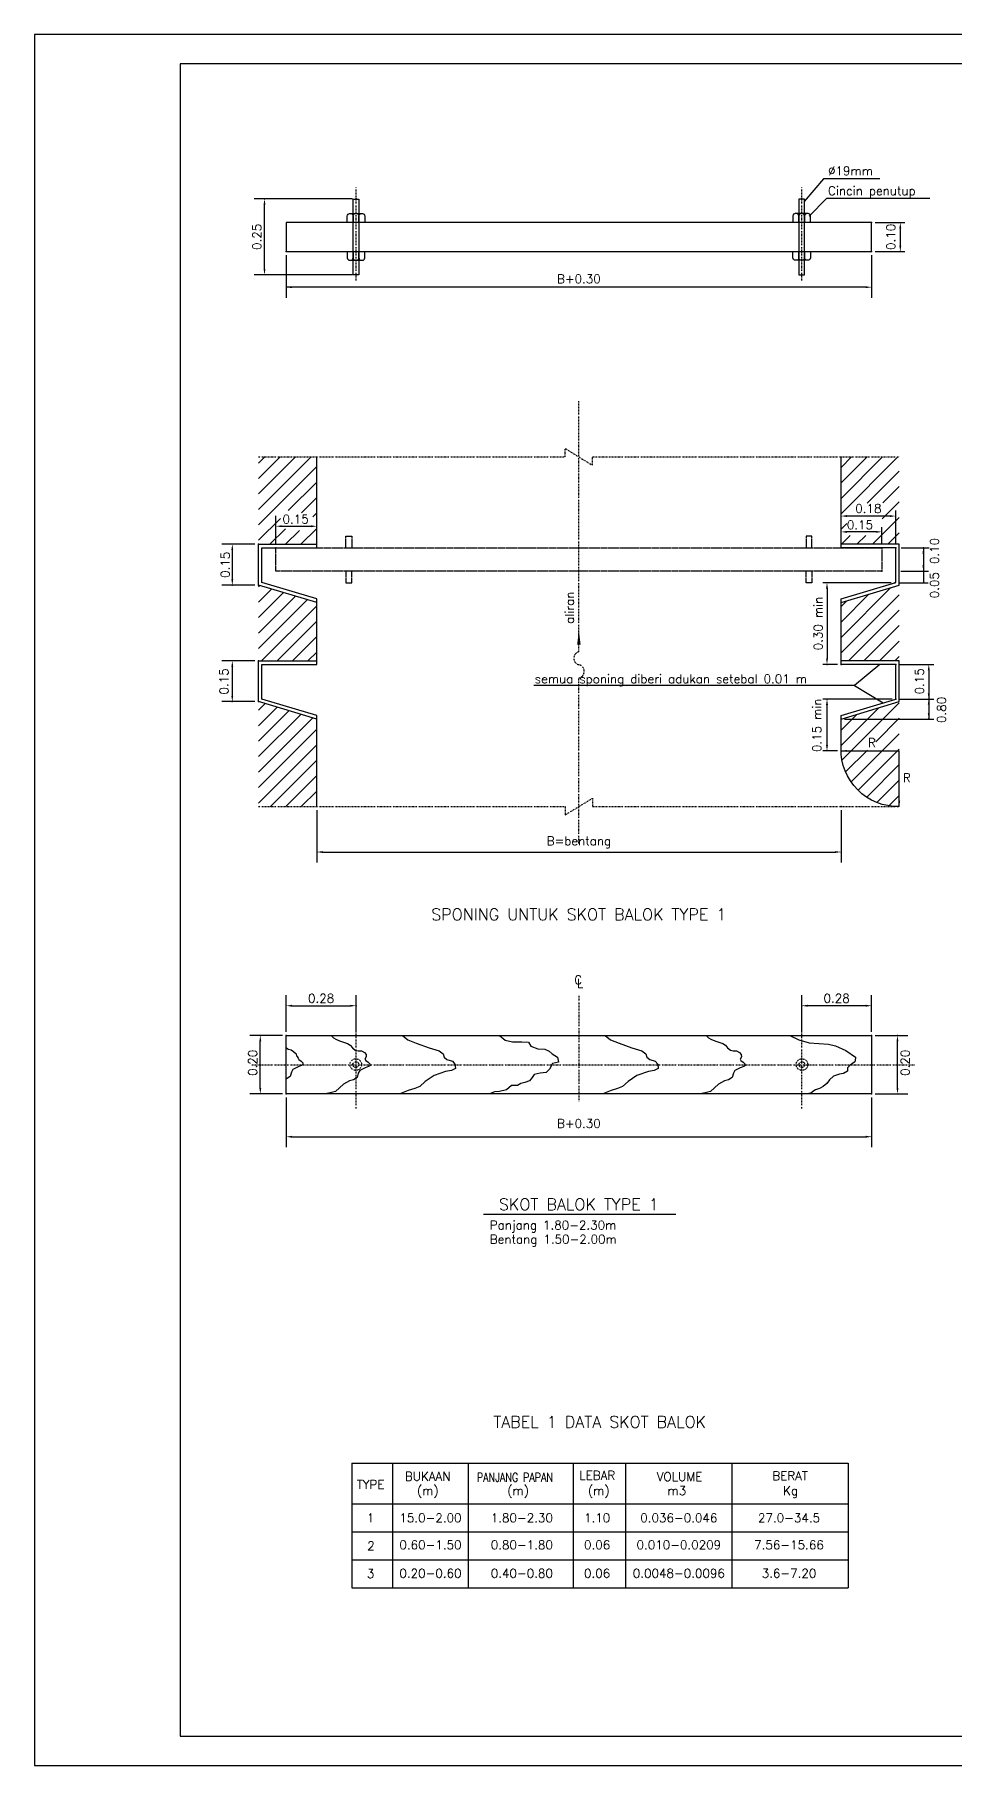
# Model space of a CAD drawing. Header units: metres. Extents: x -50 to 791, y -10 to 584.
# Drawn here: x -50 to 266, y -10 to 584 of the extents above; entities that cross this region are included whole.
import ezdxf
from ezdxf.enums import TextEntityAlignment as Align

# ---------------------------------------------------------------- set-up
doc = ezdxf.new("R2010")
doc.units = ezdxf.units.M
doc.header["$MEASUREMENT"] = 0
doc.linetypes.add('DASHDOT', pattern=[1, 0.5, -0.25, 0, -0.25])
doc.linetypes.add('HIDDEN', pattern=[0.375, 0.25, -0.125])
doc.layers.get('DEFPOINTS').update_dxf_attribs({"linetype": 'CONTINUOUS'})
for name, color, linetype in [('AS', 4, 'DASHDOT'), ('BALOK', 4, 'CONTINUOUS'), ('DIM', 2, 'CONTINUOUS'), ('HATCH', 1, 'CONTINUOUS'), ('KOP', 8, 'CONTINUOUS')]:
    doc.layers.add(name, color=color, linetype=linetype)
doc.styles.add('ROMAND', font='ROMAND.shx', dxfattribs={"height": 2})
doc.styles.add('ROMANS', font='ROMANS.shx', dxfattribs={"height": 1.5})

msp = doc.modelspace()

# ---------------------------------------------------------------- linework, layer by layer
at = {"layer": 'AS'}
for p, q in [((60.37, 499.59), (60.37, 531.68)), ((213.37, 499.59), (213.37, 531.68)), ((136.87, 254.06), (136.87, 217.8)), ((60.37, 215.44), (60.37, 245.53)), ((213.37, 215.44), (213.37, 245.53)), ((24.62, 230.48), (252.23, 230.48))]:
    msp.add_line(p, q, dxfattribs=at)
msp.add_lwpolyline([(136.87, 306.36), (136.87, 363.16, 0.799708), (136.87, 367.75, -0.788633), (136.87, 372.18), (136.87, 458.22)], format="xyb", dxfattribs=at)
for points in [[(26.87, 439.07), (132.14, 439.07), (132.14, 441.96), (136.87, 439.07), (141.6, 436.18), (141.6, 439.07), (246.87, 439.07)], [(26.87, 319.07), (132.14, 319.07), (132.14, 316.18), (136.87, 319.07), (141.6, 321.96), (141.6, 319.07), (246.87, 319.07)]]:
    msp.add_lwpolyline(points, dxfattribs=at)
for centre, radius in [((60.29, 230.52), 2), ((213.45, 230.52), 2), ((60.29, 230.52), 1), ((213.45, 230.52), 1)]:
    msp.add_circle(centre, radius, dxfattribs=at)
at = {"layer": 'AS', "linetype": 'ByBlock'}
msp.add_solid([(137.47, 374.59), (136.27, 374.59), (136.87, 379.55)], dxfattribs=at)
at = {"layer": 'BALOK'}
for points in [[(59.37, 527.56), (61.37, 527.56), (61.37, 501.56), (59.37, 501.56), (59.37, 527.56)], [(214.37, 527.56), (212.37, 527.56), (212.37, 501.56), (214.37, 501.56), (214.37, 527.56)], [(46.87, 319.07), (46.87, 349.07), (26.87, 355.07), (26.87, 369.07), (46.87, 369.07), (46.87, 389.07), (26.87, 395.07), (26.87, 409.07), (46.87, 409.07), (46.87, 439.07)], [(46.87, 389.07), (46.87, 390.32), (28.07, 395.96), (28.07, 407.87), (46.87, 407.87), (46.87, 409.07)], [(226.87, 389.07), (226.87, 390.32), (245.67, 395.96), (245.67, 407.87), (226.87, 407.87), (226.87, 409.07)], [(46.87, 349.07), (46.87, 350.32), (28.07, 355.96), (28.07, 367.87), (46.87, 367.87), (46.87, 369.07)], [(226.87, 349.07), (226.87, 350.32), (245.67, 355.96), (245.67, 367.87), (226.87, 367.87), (226.87, 369.07)], [(36.37, 240.48), (237.37, 240.48), (237.37, 220.48), (36.37, 220.48), (36.37, 240.48)]]:
    msp.add_lwpolyline(points, dxfattribs=at)
msp.add_lwpolyline([(36.37, 519.56), (36.37, 509.56), (237.37, 509.56), (237.37, 519.56)], close=True, dxfattribs=at)
for points in [[(57.37, 519.56), (57.37, 521.76, -0.414214), (58.17, 522.56), (62.57, 522.56, -0.414214), (63.37, 521.76), (63.37, 519.56)], [(57.37, 519.56), (57.37, 521.76, -0.414214), (58.17, 522.56), (58.57, 522.56, -0.414214), (59.37, 521.76), (59.37, 519.56)], [(59.37, 519.56), (59.37, 521.76, -0.414214), (60.17, 522.56), (60.57, 522.56, -0.414214), (61.37, 521.76), (61.37, 519.56)], [(61.37, 519.56), (61.37, 521.76, -0.414214), (62.17, 522.56), (62.57, 522.56, -0.414214), (63.37, 521.76), (63.37, 519.56)], [(216.37, 519.56), (216.37, 521.76, 0.414214), (215.57, 522.56), (211.17, 522.56, 0.414214), (210.37, 521.76), (210.37, 519.56)], [(212.37, 519.56), (212.37, 521.76, 0.414214), (211.57, 522.56), (211.17, 522.56, 0.414214), (210.37, 521.76), (210.37, 519.56)], [(214.37, 519.56), (214.37, 521.76, 0.414214), (213.57, 522.56), (213.17, 522.56, 0.414214), (212.37, 521.76), (212.37, 519.56)], [(216.37, 519.56), (216.37, 521.76, 0.414214), (215.57, 522.56), (215.17, 522.56, 0.414214), (214.37, 521.76), (214.37, 519.56)], [(57.37, 509.56), (57.37, 507.36, 0.414214), (58.17, 506.56), (62.57, 506.56, 0.414214), (63.37, 507.36), (63.37, 509.56)], [(57.37, 509.56), (57.37, 507.36, 0.414214), (58.17, 506.56), (58.57, 506.56, 0.414214), (59.37, 507.36), (59.37, 509.56)], [(59.37, 509.56), (59.37, 507.36, 0.414214), (60.17, 506.56), (60.57, 506.56, 0.414214), (61.37, 507.36), (61.37, 509.56)], [(61.37, 509.56), (61.37, 507.36, 0.414214), (62.17, 506.56), (62.57, 506.56, 0.414214), (63.37, 507.36), (63.37, 509.56)], [(216.37, 509.56), (216.37, 507.36, -0.414214), (215.57, 506.56), (211.17, 506.56, -0.414214), (210.37, 507.36), (210.37, 509.56)], [(212.37, 509.56), (212.37, 507.36, -0.414214), (211.57, 506.56), (211.17, 506.56, -0.414214), (210.37, 507.36), (210.37, 509.56)], [(214.37, 509.56), (214.37, 507.36, -0.414214), (213.57, 506.56), (213.17, 506.56, -0.414214), (212.37, 507.36), (212.37, 509.56)], [(216.37, 509.56), (216.37, 507.36, -0.414214), (215.57, 506.56), (215.17, 506.56, -0.414214), (214.37, 507.36), (214.37, 509.56)], [(246.87, 319.07, -0.42784), (226.87, 339.07), (226.87, 349.07), (246.87, 355.07), (246.87, 369.07), (226.87, 369.07), (226.87, 389.07), (246.87, 395.07), (246.87, 409.07), (226.87, 409.07), (226.87, 439.07)]]:
    msp.add_lwpolyline(points, format="xyb", dxfattribs=at)
at = {"layer": 'BALOK', "linetype": 'HIDDEN'}
for points in [[(56.87, 407.87), (56.87, 411.87), (58.87, 411.87), (58.87, 407.87)], [(216.87, 407.87), (216.87, 411.87), (214.87, 411.87), (214.87, 407.87)], [(56.87, 399.87), (56.87, 395.87), (58.87, 395.87), (58.87, 399.96)], [(216.87, 399.87), (216.87, 395.87), (214.87, 395.87), (214.87, 399.96)]]:
    msp.add_lwpolyline(points, dxfattribs=at)
msp.add_lwpolyline([(240.87, 407.87), (240.87, 407.87), (240.87, 399.87), (32.87, 399.87), (32.87, 399.87), (32.87, 407.87)], close=True, dxfattribs=at)
at = {"layer": 'DEFPOINTS', "color": 0, "linetype": 'ByBlock'}
for p in [(36.37, 220.48), (237.37, 220.48)]:
    msp.add_point(p, dxfattribs=at)
at = {"layer": 'DIM', "linetype": 'ByBlock'}
for p, q in [((59.12, 527.59), (25.33, 527.59)), ((28.93, 503.56), (28.93, 525.59)), ((238.62, 519.56), (248.83, 519.56)), ((247.23, 517.56), (247.23, 511.56)), ((36.37, 508.31), (36.37, 493.71)), ((237.37, 508.31), (237.37, 493.71)), ((238.62, 509.56), (248.83, 509.56)), ((59.12, 501.56), (25.33, 501.56)), ((235.37, 497.31), (36.37, 497.31)), ((32.87, 409.12), (32.87, 418.87)), ((243.67, 418.77), (228.87, 418.77)), ((245.67, 409.12), (245.67, 420.73)), ((34.87, 415.27), (44.87, 415.27)), ((238.87, 413.34), (228.87, 413.34)), ((240.87, 409.12), (240.87, 414.98)), ((25.62, 409.07), (14.28, 409.07)), ((17.88, 407.07), (17.88, 397.07)), ((247.55, 407.87), (257.18, 407.87)), ((255.17, 407.87), (255.15, 395.87)), ((247.36, 399.87), (256.94, 399.87)), ((25.62, 395.07), (14.28, 395.07)), ((244.11, 395.87), (220.61, 395.87)), ((222.06, 393.87), (222.06, 369.87)), ((246.61, 395.87), (256.8, 395.87)), ((25.62, 369.07), (14.28, 369.07)), ((17.88, 367.07), (17.88, 357.07)), ((225.62, 367.87), (220.61, 367.87)), ((246.92, 367.87), (258.75, 367.87)), ((257, 365.87), (257, 349.16)), ((25.62, 355.07), (14.28, 355.07)), ((244.42, 355.96), (220.61, 355.96)), ((222.06, 340.17), (222.06, 353.96)), ((246.92, 355.96), (258.75, 355.96)), ((228.12, 349.07), (258.75, 349.07)), ((225.62, 338.17), (220.61, 338.17)), ((46.87, 317.82), (46.87, 299.87)), ((226.87, 317.82), (226.87, 299.87)), ((48.87, 303.47), (224.87, 303.47)), ((36.37, 241.73), (36.37, 254.31)), ((38.37, 250.71), (58.37, 250.71)), ((60.37, 241.73), (60.37, 254.31)), ((213.37, 241.73), (213.37, 254.31)), ((235.37, 250.71), (215.37, 250.71)), ((237.37, 241.73), (237.37, 254.31)), ((35.12, 240.48), (23.89, 240.48)), ((27.49, 222.48), (27.49, 238.48)), ((238.62, 240.48), (249.85, 240.48)), ((246.25, 222.48), (246.25, 238.48)), ((35.12, 220.48), (23.89, 220.48)), ((238.62, 220.48), (249.85, 220.48))]:
    msp.add_line(p, q, dxfattribs=at)
at = {"layer": 'DIM'}
for p, q in [((226.87, 338.17), (246.87, 338.17)), ((246.87, 319.07), (246.87, 338.17)), ((36.37, 219.23), (36.37, 202.15)), ((237.37, 219.23), (237.37, 202.15)), ((38.37, 205.75), (235.37, 205.75))]:
    msp.add_line(p, q, dxfattribs=at)
at = {"layer": 'DIM', "color": 5}
msp.add_line((104.08, 179.22), (170.16, 179.22), dxfattribs=at)
at = {"layer": 'DIM', "color": 3}
for p, q in [((58.88, 93.75), (229.34, 93.75)), ((58.88, 93.75), (58.88, 50.99)), ((72.88, 93.75), (72.88, 50.99)), ((98.88, 93.75), (98.88, 50.99)), ((134.88, 93.75), (134.88, 50.99)), ((152.88, 93.75), (152.88, 50.99)), ((189.34, 93.75), (189.34, 50.99)), ((229.34, 93.75), (229.34, 50.99)), ((58.88, 79.75), (229.34, 79.75)), ((58.88, 70.16), (229.34, 70.16)), ((58.88, 60.57), (229.34, 60.57)), ((58.88, 50.99), (229.34, 50.99))]:
    msp.add_line(p, q, dxfattribs=at)
at = {"layer": 'DIM'}
for points in [[(240.16, 534.46), (220.86, 534.46), (214.19, 526.7)], [(257.31, 527.79), (221.94, 527.79), (215.89, 521.74)], [(240.23, 367.87), (231.48, 360.59), (241.38, 354.68)], [(231.48, 360.59), (121.35, 360.59)]]:
    msp.add_lwpolyline(points, dxfattribs=at)
at = {"layer": 'DIM', "linetype": 'ByBlock'}
for p in [(28.93, 527.59), (237.37, 519.56), (36.37, 509.56), (237.37, 509.56), (237.37, 509.56), (247.23, 509.56), (237.37, 497.31), (26.87, 409.07), (32.87, 407.87), (240.87, 407.87), (240.87, 407.87), (245.67, 407.87), (255.15, 407.87), (240.87, 399.87), (240.87, 399.87), (255.15, 399.87), (17.88, 395.07), (26.87, 395.07), (245.36, 395.87), (245.36, 395.87), (26.87, 369.07), (222.06, 367.87), (226.87, 367.87), (245.67, 367.87), (17.88, 355.07), (26.87, 355.07), (222.06, 355.96), (245.67, 355.96), (245.67, 355.96), (245.67, 355.96), (257, 355.96), (226.87, 349.07), (257, 349.16), (257, 349.07), (226.87, 338.17), (46.87, 319.07), (226.87, 319.07), (226.87, 303.47), (60.37, 250.71), (213.37, 250.71), (27.49, 240.48), (36.37, 240.48), (36.37, 240.48), (60.37, 240.48), (213.37, 240.48), (237.37, 240.48), (237.37, 240.48), (246.25, 240.48), (36.37, 220.48), (237.37, 220.48)]:
    msp.add_point(p, dxfattribs=at)
at = {"layer": 'DIM', "color": 0, "linetype": 'ByBlock'}
for p in [(60.37, 527.59), (60.37, 501.56)]:
    msp.add_point(p, dxfattribs=at)
at = {"layer": 'DIM'}
msp.add_point((237.37, 205.75), dxfattribs=at)
at = {"layer": 'DIM', "linetype": 'ByBlock'}
for points in [[(28.6, 525.59), (29.26, 525.59), (28.93, 527.59)], [(246.9, 517.56), (247.56, 517.56), (247.23, 519.56)], [(246.9, 511.56), (247.56, 511.56), (247.23, 509.56)], [(28.6, 503.56), (29.26, 503.56), (28.93, 501.56)], [(38.37, 497.64), (38.37, 496.98), (36.37, 497.31)], [(235.37, 497.64), (235.37, 496.98), (237.37, 497.31)], [(228.87, 419.1), (228.87, 418.43), (226.87, 418.77)], [(243.67, 419.1), (243.67, 418.43), (245.67, 418.77)], [(34.87, 415.61), (34.87, 414.94), (32.87, 415.27)], [(44.87, 415.61), (44.87, 414.94), (46.87, 415.27)], [(228.87, 413.67), (228.87, 413.01), (226.87, 413.34)], [(238.87, 413.67), (238.87, 413.01), (240.87, 413.34)], [(17.54, 407.07), (18.21, 407.07), (17.88, 409.07)], [(254.81, 405.88), (255.48, 405.88), (255.15, 407.88)], [(254.81, 401.87), (255.48, 401.87), (255.15, 399.87)], [(17.54, 397.07), (18.21, 397.07), (17.88, 395.07)], [(221.72, 393.87), (222.39, 393.87), (222.06, 395.87)], [(17.54, 367.07), (18.21, 367.07), (17.88, 369.07)], [(221.72, 369.87), (222.39, 369.87), (222.06, 367.87)], [(256.66, 365.87), (257.33, 365.87), (257, 367.87)], [(17.54, 357.07), (18.21, 357.07), (17.88, 355.07)], [(256.66, 357.96), (257.33, 357.96), (257, 355.96)], [(221.72, 353.96), (222.39, 353.96), (222.06, 355.96)], [(256.66, 354.02), (257.33, 354.02), (257, 356.02)], [(256.66, 351.16), (257.33, 351.16), (257, 349.16)], [(221.72, 340.17), (222.39, 340.17), (222.06, 338.17)], [(228.84, 338.5), (228.84, 337.83), (226.84, 338.17)], [(246.54, 321.07), (247.2, 321.07), (246.87, 319.07)], [(48.87, 303.8), (48.87, 303.14), (46.87, 303.47)], [(224.87, 303.8), (224.87, 303.14), (226.87, 303.47)], [(38.37, 251.05), (38.37, 250.38), (36.37, 250.71)], [(58.37, 251.05), (58.37, 250.38), (60.37, 250.71)], [(215.37, 251.05), (215.37, 250.38), (213.37, 250.71)], [(235.37, 251.05), (235.37, 250.38), (237.37, 250.71)], [(27.16, 238.48), (27.82, 238.48), (27.49, 240.48)], [(246.59, 238.48), (245.92, 238.48), (246.25, 240.48)], [(27.16, 222.48), (27.82, 222.48), (27.49, 220.48)], [(246.59, 222.48), (245.92, 222.48), (246.25, 220.48)]]:
    msp.add_solid(points, dxfattribs=at)
at = {"layer": 'DIM'}
for points in [[(38.37, 206.09), (38.37, 205.42), (36.37, 205.75)], [(235.37, 206.09), (235.37, 205.42), (237.37, 205.75)]]:
    msp.add_solid(points, dxfattribs=at)
at = {"layer": 'HATCH'}
for p, q in [((26.87, 421.05), (44.9, 439.07)), ((26.87, 426.35), (39.59, 439.07)), ((26.87, 431.65), (34.29, 439.07)), ((26.87, 436.96), (28.99, 439.07)), ((26.87, 415.74), (46.87, 435.74)), ((226.87, 435.43), (230.51, 439.07)), ((226.87, 430.13), (235.81, 439.07)), ((226.87, 424.83), (241.12, 439.07)), ((226.87, 419.52), (246.42, 439.07)), ((235.89, 423.24), (246.87, 434.22)), ((37.08, 420.65), (46.87, 430.44)), ((241.24, 423.29), (246.87, 428.92)), ((41.59, 419.85), (46.87, 425.14)), ((241.04, 417.79), (246.87, 423.61)), ((26.87, 410.44), (34.39, 417.96)), ((45.57, 418.53), (46.87, 419.83)), ((226.87, 414.22), (228.85, 416.2)), ((237.63, 409.07), (246.87, 418.31)), ((30.81, 409.07), (36.13, 414.39)), ((36.11, 409.07), (40.9, 413.86)), ((41.41, 409.07), (46.87, 414.53)), ((227.03, 409.07), (230.03, 412.07)), ((232.33, 409.07), (235.35, 412.09)), ((242.94, 409.07), (246.87, 413.01)), ((46.72, 409.07), (46.87, 409.23)), ((26.87, 394.53), (27.29, 394.95)), ((26.87, 389.23), (31.37, 393.72)), ((26.87, 383.92), (35.45, 392.5)), ((226.87, 377.1), (243.98, 394.2)), ((26.87, 378.62), (39.53, 391.28)), ((26.87, 373.32), (43.6, 390.05)), ((27.93, 369.07), (46.87, 388.01)), ((226.87, 382.4), (236.4, 391.93)), ((226.87, 371.79), (246.87, 391.79)), ((226.87, 387.7), (228.83, 389.66)), ((229.45, 369.07), (246.87, 386.49)), ((33.23, 369.07), (46.87, 382.71)), ((234.76, 369.07), (246.87, 381.19)), ((38.53, 369.07), (46.87, 377.41)), ((240.06, 369.07), (246.87, 375.88)), ((43.84, 369.07), (46.87, 372.11)), ((245.36, 369.07), (246.87, 370.58)), ((26.87, 352.11), (29.15, 354.39)), ((26.87, 346.8), (33.23, 353.16)), ((26.87, 341.5), (37.31, 351.94)), ((26.87, 336.2), (41.39, 350.72)), ((226.87, 339.97), (239.87, 352.97)), ((226.87, 345.28), (232.29, 350.7)), ((227.2, 335), (246.87, 354.67)), ((26.87, 330.89), (45.47, 349.49)), ((26.87, 325.59), (46.87, 345.59)), ((238.79, 341.28), (246.87, 349.37)), ((26.87, 320.29), (46.87, 340.29)), ((230.32, 327.52), (246.87, 344.06)), ((232.75, 324.64), (246.87, 338.76)), ((30.96, 319.07), (46.87, 334.98)), ((228.44, 330.93), (235.97, 338.47)), ((235.69, 322.27), (246.87, 333.46)), ((36.26, 319.07), (46.87, 329.68)), ((239.18, 320.46), (246.87, 328.15)), ((41.57, 319.07), (46.87, 324.38)), ((243.33, 319.31), (246.87, 322.85))]:
    msp.add_line(p, q, dxfattribs=at)
for points in [[(51.79, 240.48), (52.58, 239.74), (53.42, 239.21), (54.73, 238.69), (57.48, 237.78), (58.39, 237.19), (59.11, 236.21), (60.09, 235.49), (61.07, 235.23), (62.18, 235.23), (63.3, 234.64), (63.82, 233.99), (63.88, 233.21), (63.43, 232.42), (63.75, 231.9), (64.47, 231.38), (65.13, 230.72), (65.13, 230.14), (64.67, 229.81), (63.49, 229.42), (61.66, 228.44), (61.14, 227.52), (60.75, 226.09), (59.44, 225.24), (58.13, 224.98), (56.04, 223.8), (54.67, 222.56), (53.29, 221.25), (51.46, 220.8), (49.76, 220.48)], [(76.26, 240.48), (78.14, 239.02), (81.03, 237.83), (85.46, 236.29), (88.86, 235.27), (90.23, 234.25), (90.57, 233.06), (91.59, 232.21), (93.46, 231.7), (94.31, 230.68), (94.48, 229.15), (93.12, 228.47), (91.08, 228.13), (87.16, 226.77), (84.1, 224.72), (82.22, 223.02), (80.52, 222.34), (78.31, 221.66), (75.41, 220.48)], [(109.64, 240.48), (111.51, 238.85), (114.07, 238.34), (117.3, 238.34), (119.52, 238.17), (120.37, 236.8), (122.75, 235.95), (125.14, 235.78), (126.67, 235.1), (127.69, 234.25), (129.56, 233.06), (129.9, 231.36), (127.86, 230.85), (126.84, 228.98), (125.65, 227.79), (123.6, 227.62), (121.56, 227.11), (120.88, 226.09), (119.86, 224.89), (118.32, 224.38), (116.96, 224.04), (115.77, 223.36), (113.73, 223.36), (112.02, 221.83), (109.64, 221.32), (107.94, 221.15), (106.23, 220.48)], [(145.91, 240.48), (147.78, 239.02), (150.68, 237.83), (155.1, 236.29), (158.51, 235.27), (159.87, 234.25), (160.21, 233.06), (161.23, 232.21), (163.11, 231.7), (163.96, 230.68), (164.13, 229.15), (162.77, 228.47), (160.72, 228.13), (156.81, 226.77), (153.74, 224.72), (151.87, 223.02), (150.17, 222.34), (147.95, 221.66), (145.06, 220.48)], [(180.57, 240.48), (181.35, 239.74), (182.2, 239.21), (183.51, 238.69), (186.25, 237.78), (187.17, 237.19), (187.89, 236.21), (188.87, 235.49), (189.85, 235.23), (190.96, 235.23), (192.07, 234.64), (192.6, 233.99), (192.66, 233.21), (192.2, 232.42), (192.53, 231.9), (193.25, 231.38), (193.9, 230.72), (193.9, 230.14), (193.45, 229.81), (192.27, 229.42), (190.44, 228.44), (189.92, 227.52), (189.52, 226.09), (188.22, 225.24), (186.91, 224.98), (184.82, 223.8), (183.44, 222.56), (182.07, 221.25), (180.24, 220.8), (178.54, 220.48)], [(209.31, 240.48), (212.42, 238.97), (215.97, 237.94), (222.62, 237.48), (225.03, 236.91), (228.47, 235.31), (231.79, 233.02), (231.79, 232.67), (231.56, 231.41), (229.96, 230.27), (229.15, 229.35), (229.04, 228.21), (227.78, 227.4), (226.4, 227.17), (224.34, 226.49), (222.96, 225.23), (222.05, 223.97), (220.79, 222.94), (219.52, 222.25), (218.15, 221.9), (217.58, 221.56), (216.54, 220.76), (215.05, 220.48)], [(36.37, 236.37), (37.1, 235.83), (38.09, 235.57), (38.91, 234.96), (39.84, 234.22), (39.91, 233.51), (40.17, 233.25), (40.44, 232.76), (40.77, 232.24), (41.48, 231.72), (42.14, 231.06), (42.14, 230.48), (41.68, 230.15), (40.5, 229.76), (38.67, 228.78), (38.15, 227.86), (37.76, 226.43), (36.45, 225.58), (36.37, 225.56)]]:
    msp.add_lwpolyline(points, dxfattribs=at)
at = {"layer": 'KOP', "color": 1}
msp.add_lwpolyline([(-50, -10), (791, -10), (791, 584), (-50, 584), (-50, -10)], dxfattribs=at)
at = {"layer": 'KOP', "color": 8}
msp.add_lwpolyline([(0, 0), (781, 0), (781, 574), (0, 574)], close=True, dxfattribs=at)

# ---------------------------------------------------------------- texts
at = {"layer": 'DIM', "color": 3, "style": 'ROMANS'}
for s, p in [('%%C19mm', (222.41, 535.76)), ('Cincin penutup', (222.41, 528.91)), ('semua sponing diberi adukan setebal 0.01 m', (121.72, 361.38)), ('R', (236.12, 339.49)), ('R', (248.11, 327.43)), ('C', (135.27, 258.06)), ('L', (136.18, 256.89)), ('Panjang 1.80-2.30m', (106.29, 173.93)), ('Bentang 1.50-2.00m', (106.29, 169.08)), ('BUKAAN', (77.12, 87.7)), ('LEBAR', (137.01, 88.04)), ('VOLUME', (163.59, 87.6)), ('BERAT', (203.28, 87.91)), ('TYPE', (60.61, 84.91)), ('(m)', (81.28, 82.78)), ('(m)', (112.28, 82.78)), ('(m)', (139.97, 82.78)), ('m3', (167.29, 82.78)), ('Kg', (206.97, 82.78)), ('1', (64.08, 73.43)), ('2', (64.19, 63.86)), ('3', (64.08, 54.3))]:
    msp.add_text(s, height=3, dxfattribs=at).set_placement(p)
at = {"layer": 'DIM', "color": 3, "linetype": 'ByBlock', "style": 'ROMANS'}
for s, p in [('0.25', (26.29, 514.58)), ('0.10', (243.95, 514.58)), ('0.10', (258.94, 406.78)), ('0.15', (15.46, 402.03)), ('0.05', (258.93, 395.03)), ('0.30 min', (219.01, 381.87)), ('0.15', (15.02, 362.01)), ('0.15', (253.79, 362.05)), ('0.15 min', (218.56, 346.95)), ('0.80', (261.41, 352.23)), ('0.20', (24.88, 231.13)), ('0.20', (248.86, 231.13))]:
    msp.add_text(s, height=3, rotation=90, dxfattribs=at).set_placement(p, align=Align.MIDDLE_CENTER)
for s, p in [('B+0.30', (136.87, 500.16)), ('0.18', (236.27, 421.36)), ('0.15', (39.62, 417.74)), ('0.15', (233.37, 415.77)), ('B=bentang', (136.87, 307.28)), ('0.28', (48.37, 253.26)), ('0.28', (225.37, 253.26))]:
    msp.add_text(s, height=3, dxfattribs=at).set_placement(p, align=Align.MIDDLE_CENTER)
at = {"layer": 'DIM', "color": 3, "style": 'ROMANS'}
msp.add_text('aliran', height=3, rotation=90, dxfattribs=at).set_placement((135.15, 381.76))
at = {"layer": 'DIM', "color": 5, "style": 'ROMAND'}
for s, p in [('SPONING UNTUK SKOT BALOK TYPE 1', (136.87, 282.03)), ('SKOT BALOK TYPE 1', (136.87, 182.55))]:
    msp.add_text(s, height=4, dxfattribs=at).set_placement(p, align=Align.MIDDLE)
at = {"layer": 'DIM', "color": 3, "style": 'ROMANS'}
msp.add_text('B+0.30', height=3, dxfattribs=at).set_placement((136.87, 210.29), align=Align.MIDDLE_CENTER)
at = {"layer": 'DIM', "color": 5, "style": 'ROMAND'}
msp.add_text('TABEL 1 DATA SKOT BALOK', height=4, dxfattribs=at).set_placement((144.02, 105.89), align=Align.CENTER)
at = {"layer": 'DIM', "color": 3, "style": 'ROMANS', "width": 0.8}
msp.add_text('PANJANG PAPAN', height=3, dxfattribs=at).set_placement((101.85, 87.36))
at = {"layer": 'DIM', "color": 3, "style": 'ROMANS'}
for s, p in [('15.0-2.00', (85.91, 73.44)), ('1.80-2.30', (117.29, 73.44)), ('1.10', (143.13, 73.44)), ('0.036-0.046', (171.19, 73.44)), ('27.0-34.5', (209.02, 73.44)), ('0.60-1.50', (85.91, 64.16)), ('0.80-1.80', (117.29, 64.16)), ('0.06', (143.13, 64.16)), ('0.010-0.0209', (171.19, 64.16)), ('7.56-15.66', (209.02, 64.16)), ('0.20-0.60', (85.91, 54.4)), ('0.40-0.80', (117.29, 54.4)), ('0.06', (143.13, 54.4)), ('0.0048-0.0096', (171.19, 54.4)), ('3.6-7.20', (209.02, 54.4))]:
    msp.add_text(s, height=3, dxfattribs=at).set_placement(p, align=Align.CENTER)

doc.saveas('drawing.dxf')
